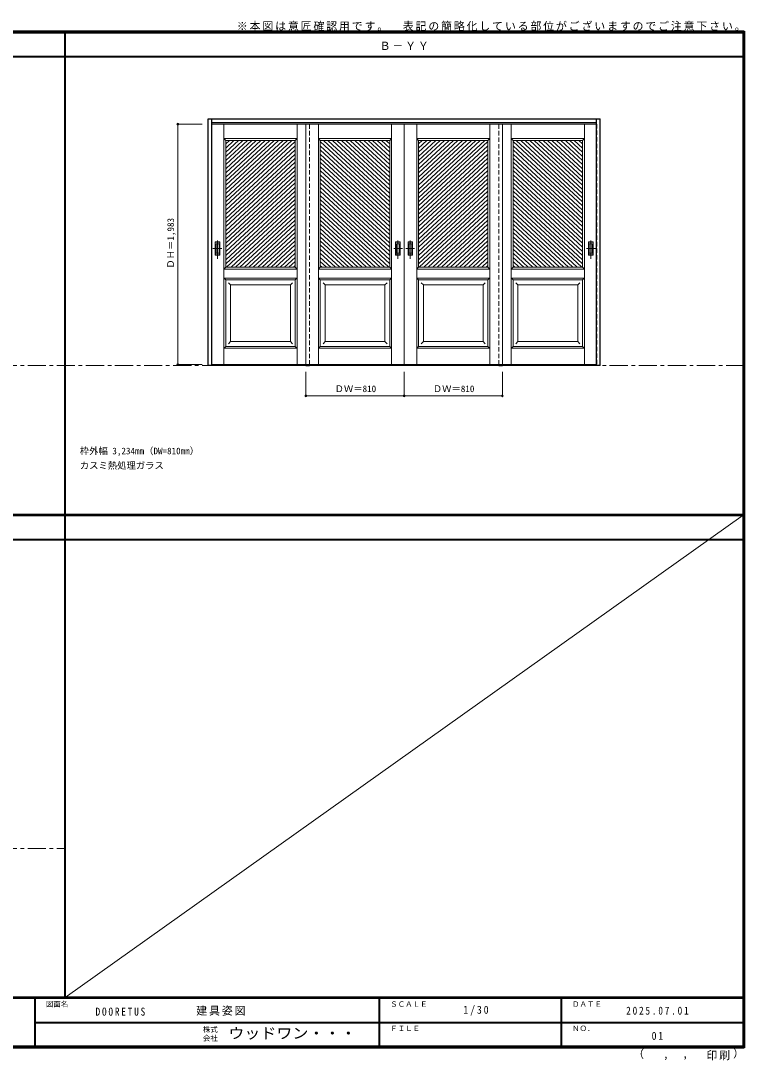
# Model space of a CAD drawing. Units: millimetres, scale not verified. Extents: x -6000 to 5700, y -4307 to 4260.
# Drawn here: x -267 to 5700, y -4307 to 4260 of the extents above; entities that cross this region are included whole.
import ezdxf
from ezdxf.enums import TextEntityAlignment as Align

# ---------------------------------------------------------------- set-up
doc = ezdxf.new("R2010")
doc.units = ezdxf.units.MM
doc.header["$LTSCALE"] = 30
doc.header["$PDMODE"] = 32
doc.header["$PDSIZE"] = 15
doc.linetypes.add('CHAIN1', pattern=[8, 5, -1, 1, -1])
doc.linetypes.add('DASHED1', pattern=[1.8, 1.2, -0.6])
for name, color, linetype, lineweight in [('0-1_通り芯', 7, 'CHAIN1', 18), ('0-2_扉', 7, 'Continuous', 18), ('0-4_枠', 3, 'Continuous', 25), ('0-6_引手', 7, 'Continuous', 18), ('0-B_寸法', 7, 'Continuous', 9), ('0-C_ハッチ', 4, 'Continuous', 9), ('F-1_枠', 6, 'Continuous', 40), ('F-A_文字', 7, 'Continuous', 18)]:
    doc.layers.add(name, color=color, linetype=linetype, lineweight=lineweight)
doc.layers.add('0-A_文字', color=7, linetype='Continuous')
doc.styles.add('ＭＳ ゴシック', font='')
doc.styles.get('ＭＳ ゴシック').set_extended_font_data('MS Gothic')

msp = doc.modelspace()

# ---------------------------------------------------------------- linework, layer by layer
at = {"layer": '0-1_通り芯'}
for p, q in [((-5490, 1418), (5690, 1418)), ((-5490, -2562.5), (100, -2562.5))]:
    msp.add_line(p, q, dxfattribs=at)
at = {"layer": '0-2_扉', "color": 4, "linetype": 'DASHED1', "lineweight": 9}
for p, q in [((1305, 3409), (1305, 1426)), ((1308, 3409), (1305, 3409)), ((2115, 1426), (2115, 3409)), ((3675, 1426), (3675, 3409)), ((4482, 3409), (4485, 3409)), ((4485, 3409), (4485, 1426)), ((1308, 1426), (1305, 1426)), ((4482, 1426), (4485, 1426))]:
    msp.add_line(p, q, dxfattribs=at)
at = {"layer": '0-2_扉'}
for p, q in [((1308, 3409), (2115, 3409)), ((1408.5, 1426), (1408.5, 3409)), ((2011.5, 1426), (2011.5, 3409)), ((2895, 3409), (2085, 3409)), ((2188.5, 1426), (2188.5, 3409)), ((2791.5, 1426), (2791.5, 3409)), ((2895, 3409), (2895, 1426)), ((2895, 3409), (3705, 3409)), ((2895, 3409), (2895, 1426)), ((2998.5, 1426), (2998.5, 3409)), ((3601.5, 1426), (3601.5, 3409)), ((4482, 3409), (3675, 3409)), ((3778.5, 1426), (3778.5, 3409)), ((4381.5, 1426), (4381.5, 3409)), ((1408.5, 3289), (1423.5, 3274)), ((1423.5, 2360.24), (1423.5, 3274)), ((1423.5, 3274), (1996.5, 3274)), ((1996.5, 2229), (1996.5, 3274)), ((2203.5, 2229), (2203.5, 3274)), ((2776.5, 3274), (2203.5, 3274)), ((2791.5, 3289), (2776.5, 3274)), ((2776.5, 2360.24), (2776.5, 3274)), ((2998.5, 3289), (3013.5, 3274)), ((3013.5, 2360.24), (3013.5, 3274)), ((3013.5, 3274), (3586.5, 3274)), ((3586.5, 2229), (3586.5, 3274)), ((3793.5, 2229), (3793.5, 3274)), ((4366.5, 3274), (3793.5, 3274)), ((4381.5, 3289), (4366.5, 3274)), ((4366.5, 2360.24), (4366.5, 3274)), ((1423.69, 3091), (1423.5, 3091)), ((2776.31, 3091), (2776.5, 3091)), ((3013.69, 3091), (3013.5, 3091)), ((4366.31, 3091), (4366.5, 3091)), ((1423.5, 2229), (1423.5, 2371.05)), ((2776.5, 2229), (2776.5, 2371.05)), ((3013.5, 2229), (3013.5, 2371.05)), ((4366.5, 2229), (4366.5, 2371.05)), ((1408.5, 2214), (1423.5, 2229)), ((1423.5, 2229), (1612.5, 2229)), ((1996.5, 2229), (1468.5, 2229)), ((2203.5, 2229), (2731.5, 2229)), ((2776.5, 2229), (2587.5, 2229)), ((2791.5, 2214), (2776.5, 2229)), ((2998.5, 2214), (3013.5, 2229)), ((3013.5, 2229), (3202.5, 2229)), ((3586.5, 2229), (3058.5, 2229)), ((3793.5, 2229), (4321.5, 2229)), ((4366.5, 2229), (4177.5, 2229)), ((4381.5, 2214), (4366.5, 2229)), ((1408.5, 2139), (1423.5, 2124)), ((1408.5, 2139), (2011.5, 2139)), ((1423.5, 1576), (1423.5, 2124)), ((1463.54, 2084), (1445.86, 2101.68)), ((1956.5, 2084), (1463.5, 2084)), ((1463.5, 1616), (1463.5, 2084)), ((1956.5, 2084), (1974.18, 2101.68)), ((1956.5, 2084), (1956.5, 1616)), ((1996.5, 1576), (1996.5, 2124)), ((2791.5, 2139), (2188.5, 2139)), ((2203.5, 1576), (2203.5, 2124)), ((2243.5, 2084), (2225.82, 2101.68)), ((2243.5, 2084), (2736.5, 2084)), ((2243.5, 2084), (2243.5, 1616)), ((2736.46, 2084), (2754.14, 2101.68)), ((2736.5, 1616), (2736.5, 2084)), ((2791.5, 2139), (2776.5, 2124)), ((2776.5, 1576), (2776.5, 2124)), ((2998.5, 2139), (3013.5, 2124)), ((2998.5, 2139), (3601.5, 2139)), ((3013.5, 1576), (3013.5, 2124)), ((3053.54, 2084), (3035.86, 2101.68)), ((3546.5, 2084), (3053.5, 2084)), ((3053.5, 1616), (3053.5, 2084)), ((3546.5, 2084), (3564.18, 2101.68)), ((3546.5, 2084), (3546.5, 1616)), ((3586.5, 1576), (3586.5, 2124)), ((4381.5, 2139), (3778.5, 2139)), ((3793.5, 1576), (3793.5, 2124)), ((3833.5, 2084), (3815.82, 2101.68)), ((3833.5, 2084), (4326.5, 2084)), ((3833.5, 2084), (3833.5, 1616)), ((4326.46, 2084), (4344.14, 2101.68)), ((4326.5, 1616), (4326.5, 2084)), ((4381.5, 2139), (4366.5, 2124)), ((4366.5, 1576), (4366.5, 2124)), ((1423.5, 1576), (1408.5, 1561)), ((1408.5, 1561), (2011.5, 1561)), ((1463.5, 1616), (1445.82, 1598.32)), ((1463.5, 1616), (1463.5, 1617.43)), ((1956.5, 1616), (1463.5, 1616)), ((1956.5, 1616), (1974.18, 1598.32)), ((2791.5, 1561), (2188.5, 1561)), ((2243.5, 1616), (2225.82, 1598.32)), ((2243.5, 1616), (2736.5, 1616)), ((2736.5, 1616), (2736.5, 1617.43)), ((2736.5, 1616), (2754.18, 1598.32)), ((2776.5, 1576), (2791.5, 1561)), ((3013.5, 1576), (2998.5, 1561)), ((2998.5, 1561), (3601.5, 1561)), ((3053.5, 1616), (3035.82, 1598.32)), ((3053.5, 1616), (3053.5, 1617.43)), ((3546.5, 1616), (3053.5, 1616)), ((3546.5, 1616), (3564.18, 1598.32)), ((4381.5, 1561), (3778.5, 1561)), ((3833.5, 1616), (3815.82, 1598.32)), ((3833.5, 1616), (4326.5, 1616)), ((4326.5, 1616), (4326.5, 1617.43)), ((4326.5, 1616), (4344.18, 1598.32)), ((4366.5, 1576), (4381.5, 1561)), ((1308, 1426), (2115, 1426)), ((4482, 1426), (3675, 1426))]:
    msp.add_line(p, q, dxfattribs=at)
at = {"layer": '0-2_扉', "color": 3, "lineweight": 25}
for p, q in [((2085, 1418), (2115, 1418)), ((3675, 1418), (3705, 1418))]:
    msp.add_line(p, q, dxfattribs=at)
at = {"layer": '0-2_扉'}
for points in [[(2895, 1426), (2085, 1426), (2085, 3409)], [(2895, 1426), (3705, 1426), (3705, 3409)], [(1408.5, 3289), (2011.5, 3289), (1996.5, 3274)], [(2791.5, 3289), (2188.5, 3289), (2203.5, 3274)], [(2998.5, 3289), (3601.5, 3289), (3586.5, 3274)], [(4381.5, 3289), (3778.5, 3289), (3793.5, 3274)], [(1996.5, 2229), (2011.5, 2214), (1408.5, 2214)], [(2203.5, 2229), (2188.5, 2214), (2791.5, 2214)], [(3586.5, 2229), (3601.5, 2214), (2998.5, 2214)], [(3793.5, 2229), (3778.5, 2214), (4381.5, 2214)], [(1423.5, 2124), (1996.5, 2124), (2011.5, 2139)], [(2776.5, 2124), (2203.5, 2124), (2188.5, 2139)], [(3013.5, 2124), (3586.5, 2124), (3601.5, 2139)], [(4366.5, 2124), (3793.5, 2124), (3778.5, 2139)], [(1423.5, 1576), (1996.5, 1576), (2011.5, 1561)], [(2776.5, 1576), (2203.5, 1576), (2188.5, 1561)], [(3013.5, 1576), (3586.5, 1576), (3601.5, 1561)], [(4366.5, 1576), (3793.5, 1576), (3778.5, 1561)]]:
    msp.add_lwpolyline(points, dxfattribs=at)
at = {"layer": '0-4_枠'}
for p, q in [((1278, 1418), (1278, 3453)), ((1278, 3453), (4512, 3453)), ((1308, 1418), (1308, 3453)), ((4482, 1418), (4482, 3453)), ((4512, 1418), (4512, 3453)), ((1308, 3423), (4482, 3423)), ((1308, 1418), (1278, 1418)), ((4482, 1421), (1308, 1421)), ((4482, 1418), (1308, 1418)), ((4512, 1418), (4482, 1418))]:
    msp.add_line(p, q, dxfattribs=at)
at = {"layer": '0-6_引手'}
for p, q in [((1337, 2438.5), (1375, 2438.5)), ((1337, 2328.5), (1337, 2438.5)), ((1343.5, 2422.5), (1368.5, 2422.5)), ((1343.5, 2344.5), (1343.5, 2422.5)), ((1368.5, 2344.5), (1368.5, 2422.5)), ((1375, 2328.5), (1375, 2438.5)), ((2863, 2438.5), (2825, 2438.5)), ((2825, 2328.5), (2825, 2438.5)), ((2856.5, 2422.5), (2831.5, 2422.5)), ((2831.5, 2344.5), (2831.5, 2422.5)), ((2856.5, 2344.5), (2856.5, 2422.5)), ((2863, 2328.5), (2863, 2438.5)), ((2927, 2438.5), (2965, 2438.5)), ((2927, 2328.5), (2927, 2438.5)), ((2933.5, 2422.5), (2958.5, 2422.5)), ((2933.5, 2344.5), (2933.5, 2422.5)), ((2958.5, 2344.5), (2958.5, 2422.5)), ((2965, 2328.5), (2965, 2438.5)), ((4453, 2438.5), (4415, 2438.5)), ((4415, 2328.5), (4415, 2438.5)), ((4446.5, 2422.5), (4421.5, 2422.5)), ((4421.5, 2344.5), (4421.5, 2422.5)), ((4446.5, 2344.5), (4446.5, 2422.5)), ((4453, 2328.5), (4453, 2438.5)), ((1337, 2328.5), (1375, 2328.5)), ((1343.5, 2344.5), (1368.5, 2344.5)), ((2863, 2328.5), (2825, 2328.5)), ((2856.5, 2344.5), (2831.5, 2344.5)), ((2927, 2328.5), (2965, 2328.5)), ((2933.5, 2344.5), (2958.5, 2344.5)), ((4453, 2328.5), (4415, 2328.5)), ((4446.5, 2344.5), (4421.5, 2344.5))]:
    msp.add_line(p, q, dxfattribs=at)
at = {"layer": '0-6_引手', "linetype": 'CHAIN1'}
for p, q in [((1356, 2298.27), (1356, 2469.12)), ((2844, 2298.27), (2844, 2469.12)), ((2946, 2298.27), (2946, 2469.12)), ((4434, 2298.27), (4434, 2469.12)), ((1317.93, 2383.5), (1390.43, 2383.5)), ((2882.07, 2383.5), (2809.56, 2383.5)), ((2907.93, 2383.5), (2980.43, 2383.5)), ((4472.07, 2383.5), (4399.56, 2383.5))]:
    msp.add_line(p, q, dxfattribs=at)
at = {"layer": '0-6_引手', "linetype": 'DASHED1'}
for p, q in [((1372, 2332.5), (1372, 2434.5)), ((2828, 2332.5), (2828, 2434.5)), ((2962, 2332.5), (2962, 2434.5)), ((4418, 2332.5), (4418, 2434.5)), ((1340, 2332.5), (1372, 2332.5)), ((2860, 2332.5), (2828, 2332.5)), ((2930, 2332.5), (2962, 2332.5)), ((4450, 2332.5), (4418, 2332.5))]:
    msp.add_line(p, q, dxfattribs=at)
for points in [[(1340, 2332.5), (1340, 2434.5), (1372, 2434.5)], [(2860, 2332.5), (2860, 2434.5), (2828, 2434.5)], [(2930, 2332.5), (2930, 2434.5), (2962, 2434.5)], [(4450, 2332.5), (4450, 2434.5), (4418, 2434.5)]]:
    msp.add_lwpolyline(points, dxfattribs=at)
at = {"layer": '0-B_寸法', "color": 4}
for p, q in [((1028, 3409), (1228, 3409)), ((1028, 3409), (1028, 1426)), ((1028, 1426), (1228, 1426)), ((2085, 1168), (2085, 1368)), ((2895, 1168), (2895, 1368)), ((3705, 1168), (3705, 1368)), ((2085, 1168), (3705, 1168))]:
    msp.add_line(p, q, dxfattribs=at)
at = {"layer": '0-B_寸法'}
for p in [(1028, 3409), (1028, 1426), (2085, 1168), (2895, 1168), (3705, 1168)]:
    msp.add_point(p, dxfattribs=at)
at = {"layer": '0-C_ハッチ'}
for p, q in [((1491.64, 3274), (1423.5, 3210.9)), ((1528.44, 3274), (1423.5, 3176.83)), ((1565.24, 3274), (1423.5, 3142.76)), ((1602.03, 3274), (1423.5, 3108.69)), ((1454.85, 3274), (1423.5, 3244.97)), ((1638.83, 3274), (1423.5, 3074.62)), ((1675.63, 3274), (1423.5, 3040.55)), ((1712.42, 3274), (1423.5, 3006.48)), ((1749.22, 3274), (1423.5, 2972.41)), ((1786.02, 3274), (1423.5, 2938.34)), ((1822.81, 3274), (1423.5, 2904.26)), ((1859.61, 3274), (1423.5, 2870.19)), ((1896.41, 3274), (1423.5, 2836.12)), ((1933.2, 3274), (1423.5, 2802.05)), ((1970, 3274), (1423.5, 2767.98)), ((1996.5, 3264.46), (1423.5, 2733.91)), ((2203.5, 3264.46), (2776.5, 2733.91)), ((2230, 3274), (2776.5, 2767.98)), ((2266.79, 3274), (2776.5, 2802.05)), ((2303.59, 3274), (2776.5, 2836.12)), ((2340.39, 3274), (2776.5, 2870.19)), ((2377.18, 3274), (2776.5, 2904.26)), ((2413.98, 3274), (2776.5, 2938.34)), ((2450.78, 3274), (2776.5, 2972.41)), ((2487.57, 3274), (2776.5, 3006.48)), ((2524.37, 3274), (2776.5, 3040.55)), ((2561.17, 3274), (2776.5, 3074.62)), ((2597.96, 3274), (2776.5, 3108.69)), ((2634.76, 3274), (2776.5, 3142.76)), ((2671.56, 3274), (2776.5, 3176.83)), ((2708.35, 3274), (2776.5, 3210.9)), ((2745.15, 3274), (2776.5, 3244.97)), ((3081.64, 3274), (3013.5, 3210.9)), ((3118.44, 3274), (3013.5, 3176.83)), ((3155.24, 3274), (3013.5, 3142.76)), ((3192.03, 3274), (3013.5, 3108.69)), ((3044.85, 3274), (3013.5, 3244.97)), ((3228.83, 3274), (3013.5, 3074.62)), ((3265.63, 3274), (3013.5, 3040.55)), ((3302.42, 3274), (3013.5, 3006.48)), ((3339.22, 3274), (3013.5, 2972.41)), ((3376.02, 3274), (3013.5, 2938.34)), ((3412.81, 3274), (3013.5, 2904.26)), ((3449.61, 3274), (3013.5, 2870.19)), ((3486.41, 3274), (3013.5, 2836.12)), ((3523.2, 3274), (3013.5, 2802.05)), ((3560, 3274), (3013.5, 2767.98)), ((3586.5, 3264.46), (3013.5, 2733.91)), ((3793.5, 3264.46), (4366.5, 2733.91)), ((3820, 3274), (4366.5, 2767.98)), ((3856.79, 3274), (4366.5, 2802.05)), ((3893.59, 3274), (4366.5, 2836.12)), ((3930.39, 3274), (4366.5, 2870.19)), ((3967.18, 3274), (4366.5, 2904.26)), ((4003.98, 3274), (4366.5, 2938.34)), ((4040.78, 3274), (4366.5, 2972.41)), ((4077.57, 3274), (4366.5, 3006.48)), ((4114.37, 3274), (4366.5, 3040.55)), ((4151.17, 3274), (4366.5, 3074.62)), ((4187.96, 3274), (4366.5, 3108.69)), ((4224.76, 3274), (4366.5, 3142.76)), ((4261.56, 3274), (4366.5, 3176.83)), ((4298.35, 3274), (4366.5, 3210.9)), ((4335.15, 3274), (4366.5, 3244.97)), ((1996.5, 3230.39), (1423.5, 2699.84)), ((1996.5, 3196.32), (1423.5, 2665.77)), ((2203.5, 3230.39), (2776.5, 2699.84)), ((2203.5, 3196.32), (2776.5, 2665.77)), ((3586.5, 3230.39), (3013.5, 2699.84)), ((3586.5, 3196.32), (3013.5, 2665.77)), ((3793.5, 3230.39), (4366.5, 2699.84)), ((3793.5, 3196.32), (4366.5, 2665.77)), ((1996.5, 3162.25), (1423.5, 2631.7)), ((1996.5, 3128.18), (1423.5, 2597.62)), ((1996.5, 3094.11), (1423.5, 2563.55)), ((2203.5, 3162.25), (2776.5, 2631.7)), ((2203.5, 3128.18), (2776.5, 2597.62)), ((2203.5, 3094.11), (2776.5, 2563.55)), ((3586.5, 3162.25), (3013.5, 2631.7)), ((3586.5, 3128.18), (3013.5, 2597.62)), ((3586.5, 3094.11), (3013.5, 2563.55)), ((3793.5, 3162.25), (4366.5, 2631.7)), ((3793.5, 3128.18), (4366.5, 2597.62)), ((3793.5, 3094.11), (4366.5, 2563.55)), ((1996.5, 3060.04), (1423.5, 2529.48)), ((1996.5, 3025.97), (1423.5, 2495.41)), ((2203.5, 3060.04), (2776.5, 2529.48)), ((2203.5, 3025.97), (2776.5, 2495.41)), ((3586.5, 3060.04), (3013.5, 2529.48)), ((3586.5, 3025.97), (3013.5, 2495.41)), ((3793.5, 3060.04), (4366.5, 2529.48)), ((3793.5, 3025.97), (4366.5, 2495.41)), ((1996.5, 2991.9), (1423.5, 2461.34)), ((1996.5, 2957.82), (1423.5, 2427.27)), ((1996.5, 2923.75), (1423.5, 2393.2)), ((2203.5, 2991.9), (2776.5, 2461.34)), ((2203.5, 2957.82), (2776.5, 2427.27)), ((2203.5, 2923.75), (2776.5, 2393.2)), ((3586.5, 2991.9), (3013.5, 2461.34)), ((3586.5, 2957.82), (3013.5, 2427.27)), ((3586.5, 2923.75), (3013.5, 2393.2)), ((3793.5, 2991.9), (4366.5, 2461.34)), ((3793.5, 2957.82), (4366.5, 2427.27)), ((3793.5, 2923.75), (4366.5, 2393.2)), ((1996.5, 2889.68), (1423.5, 2359.13)), ((1996.5, 2855.61), (1423.5, 2325.06)), ((2203.5, 2889.68), (2776.5, 2359.13)), ((2203.5, 2855.61), (2776.5, 2325.06)), ((3586.5, 2889.68), (3013.5, 2359.13)), ((3586.5, 2855.61), (3013.5, 2325.06)), ((3793.5, 2889.68), (4366.5, 2359.13)), ((3793.5, 2855.61), (4366.5, 2325.06)), ((1996.5, 2821.54), (1423.5, 2290.98)), ((1996.5, 2787.47), (1423.5, 2256.91)), ((1996.5, 2753.4), (1430.15, 2229)), ((2203.5, 2821.54), (2776.5, 2290.98)), ((2203.5, 2787.47), (2776.5, 2256.91)), ((2203.5, 2753.4), (2769.85, 2229)), ((3586.5, 2821.54), (3013.5, 2290.98)), ((3586.5, 2787.47), (3013.5, 2256.91)), ((3586.5, 2753.4), (3020.15, 2229)), ((3793.5, 2821.54), (4366.5, 2290.98)), ((3793.5, 2787.47), (4366.5, 2256.91)), ((3793.5, 2753.4), (4359.85, 2229)), ((1996.5, 2719.33), (1466.95, 2229)), ((1996.5, 2685.26), (1503.74, 2229)), ((2203.5, 2719.33), (2733.05, 2229)), ((2203.5, 2685.26), (2696.26, 2229)), ((3586.5, 2719.33), (3056.95, 2229)), ((3586.5, 2685.26), (3093.74, 2229)), ((3793.5, 2719.33), (4323.05, 2229)), ((3793.5, 2685.26), (4286.26, 2229)), ((1996.5, 2651.19), (1540.54, 2229)), ((1996.5, 2617.11), (1577.34, 2229)), ((1996.5, 2583.04), (1614.13, 2229)), ((2203.5, 2651.19), (2659.46, 2229)), ((2203.5, 2617.11), (2622.66, 2229)), ((2203.5, 2583.04), (2585.87, 2229)), ((3586.5, 2651.19), (3130.54, 2229)), ((3586.5, 2617.11), (3167.34, 2229)), ((3586.5, 2583.04), (3204.13, 2229)), ((3793.5, 2651.19), (4249.46, 2229)), ((3793.5, 2617.11), (4212.66, 2229)), ((3793.5, 2583.04), (4175.87, 2229)), ((1996.5, 2548.97), (1650.93, 2229)), ((1996.5, 2514.9), (1687.73, 2229)), ((2203.5, 2548.97), (2549.07, 2229)), ((2203.5, 2514.9), (2512.27, 2229)), ((3586.5, 2548.97), (3240.93, 2229)), ((3586.5, 2514.9), (3277.73, 2229)), ((3793.5, 2548.97), (4139.07, 2229)), ((3793.5, 2514.9), (4102.27, 2229)), ((1996.5, 2480.83), (1724.52, 2229)), ((1996.5, 2446.76), (1761.32, 2229)), ((1996.5, 2412.69), (1798.12, 2229)), ((2203.5, 2480.83), (2475.48, 2229)), ((2203.5, 2446.76), (2438.68, 2229)), ((2203.5, 2412.69), (2401.88, 2229)), ((3586.5, 2480.83), (3314.52, 2229)), ((3586.5, 2446.76), (3351.32, 2229)), ((3586.5, 2412.69), (3388.12, 2229)), ((3793.5, 2480.83), (4065.48, 2229)), ((3793.5, 2446.76), (4028.68, 2229)), ((3793.5, 2412.69), (3991.88, 2229)), ((1996.5, 2378.62), (1834.91, 2229)), ((1996.5, 2344.55), (1871.71, 2229)), ((2203.5, 2378.62), (2365.09, 2229)), ((2203.5, 2344.55), (2328.29, 2229)), ((3586.5, 2378.62), (3424.91, 2229)), ((3586.5, 2344.55), (3461.71, 2229)), ((3793.5, 2378.62), (3955.09, 2229)), ((3793.5, 2344.55), (3918.29, 2229)), ((1996.5, 2310.47), (1908.51, 2229)), ((1996.5, 2276.4), (1945.3, 2229)), ((1996.5, 2242.33), (1982.1, 2229)), ((2203.5, 2310.47), (2291.49, 2229)), ((2203.5, 2276.4), (2254.7, 2229)), ((2203.5, 2242.33), (2217.9, 2229)), ((3586.5, 2310.47), (3498.51, 2229)), ((3586.5, 2276.4), (3535.3, 2229)), ((3586.5, 2242.33), (3572.1, 2229)), ((3793.5, 2310.47), (3881.49, 2229)), ((3793.5, 2276.4), (3844.7, 2229)), ((3793.5, 2242.33), (3807.9, 2229))]:
    msp.add_line(p, q, dxfattribs=at)
at = {"layer": 'F-1_枠'}
for p, q in [((-6000, 4175), (5700, 4175)), ((-6000, 4170), (5700, 4170)), ((-6000, 4165), (5700, 4165)), ((100, -3790), (100, 4175)), ((5690, 4175), (5690, -4205)), ((5695, 4175), (5695, -4205)), ((5700, 4175), (5700, -4205)), ((-6000, 3965), (5700, 3965)), ((-6000, 190.5), (5700, 190.5)), ((-6000, 187.5), (5700, 187.5)), ((-6000, 184.5), (5700, 184.5)), ((-6000, -15.5), (5700, -15.5)), ((5700, -3790), (-6000, -3790)), ((5700, -3795), (-6000, -3795)), ((-150, -3795), (-150, -4195)), ((2690, -3795), (2690, -4195)), ((4190, -3795), (4190, -4195)), ((-150, -3995), (5690, -3995.01)), ((5700, -4195), (-6000, -4195)), ((5700, -4200), (-6000, -4200)), ((5700, -4205), (-6000, -4205))]:
    msp.add_line(p, q, dxfattribs=at)
at = {"layer": 'F-A_文字'}
msp.add_line((5690, 184.5), (100, -3790), dxfattribs=at)

# ---------------------------------------------------------------- texts
at = {"layer": '0-A_文字', "style": 'ＭＳ ゴシック'}
for s, p in [('枠外幅 3,234mm（DW=810mm）', (220, 670.5)), ('カスミ熱処理ガラス', (220, 550.5))]:
    msp.add_text(s, height=54.99, dxfattribs=at).set_placement(p, align=Align.BOTTOM_LEFT)
at = {"layer": '0-A_文字', "char_height": 65.98, "attachment_point": 7, "style": 'ＭＳ ゴシック'}
for s, insert in [('\\T1.17;※本図は意匠確認用です。\u3000表記の簡略化している部位がございますのでご注意下さい。', (1515, 4175)), ('\\T1.17;Ｂ－ＹＹ', (2692.5, 4020))]:
    msp.add_mtext(s, dxfattribs=dict(at, insert=insert))
at = {"layer": '0-B_寸法', "style": 'ＭＳ ゴシック'}
msp.add_text('ＤＨ＝1,983', height=54.99, rotation=90, dxfattribs=at).set_placement((1013, 2217.25), align=Align.BOTTOM_LEFT)
for p in [(2321.25, 1183), (3131.25, 1183)]:
    msp.add_text('ＤＷ＝810', height=54.99, dxfattribs=at).set_placement(p, align=Align.BOTTOM_LEFT)
at = {"layer": 'F-A_文字', "style": 'ＭＳ ゴシック'}
for s, height, p in [('図面名', 43.99, (-60, -3880)), ('ＳＣＡＬＥ', 43.99, (2780, -3880)), ('ＤＡＴＥ', 43.99, (4280, -3880)), ('株式', 43.99, (1235, -4089)), ('ＦＩＬＥ', 43.99, (2780, -4080)), ('ＮＯ．', 43.99, (4280, -4080)), ('会社', 43.99, (1235, -4161)), ('（', 65.98, (4784.03, -4308.31)), (',', 65.98, (5031.28, -4308.31)), (',', 65.98, (5190.2, -4305.53)), ('）', 65.98, (5608.4, -4304.13))]:
    msp.add_text(s, height=height, dxfattribs=at).set_placement(p, align=Align.BOTTOM_LEFT)
at = {"layer": 'F-A_文字', "style": 'ＭＳ ゴシック', "width": 1.1}
msp.add_text('ウッドワン・・・', height=87.98, dxfattribs=at).set_placement((1445, -4155), align=Align.BOTTOM_LEFT)
at = {"layer": 'F-A_文字', "char_height": 65.98, "attachment_point": 7, "style": 'ＭＳ ゴシック'}
for s, insert in [('\\T1.38;\\W0.9;1/30', (3383.75, -3940)), ('\\T1.39;\\W0.85;DOORETUS', (350, -3940.79)), ('\\T1.17;建具姿図', (1180.42, -3940)), ('\\T1.39;\\W0.85;2025.07.01', (4726.25, -3932.5)), ('\\T1.36;\\W0.9;01', (4936.25, -4140)), ('\\T1.17;印刷', (5388.15, -4306.92))]:
    msp.add_mtext(s, dxfattribs=dict(at, insert=insert))

doc.saveas('drawing.dxf')
